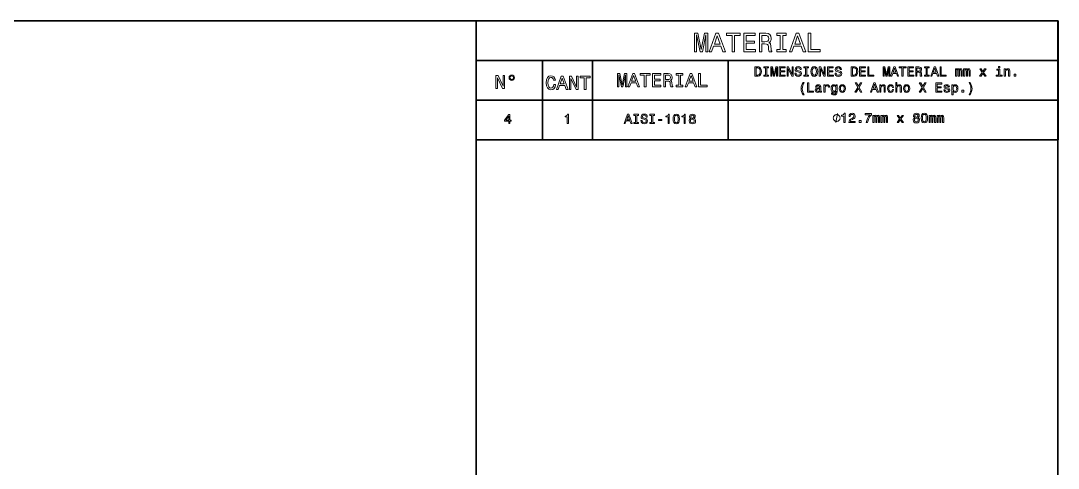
# Model space of a CAD drawing. Extents: x 5 to 413, y 5 to 291.
# Drawn here: x 275.2 to 413.4, y 231.2 to 290.8 of the extents above; entities that cross this region are included whole.
import ezdxf

# ---------------------------------------------------------------- set-up
doc = ezdxf.new("R2010")
doc.units = 0

msp = doc.modelspace()

# ---------------------------------------------------------------- linework, layer by layer
at = {"color": 7, "lineweight": 35}
for p, q in [((413.367157, 290.786957), (5.281658, 290.786957)), ((335.902863, 290.786957), (335.902863, 5.281658)), ((335.902863, 290.786957), (413.367157, 290.786957)), ((335.902863, 290.786926), (413.419434, 290.786926)), ((335.902863, 290.786926), (335.902863, 285.501709)), ((413.367157, 5.281658), (413.367157, 290.786957)), ((413.367157, 232.688721), (413.367157, 290.786957)), ((413.419434, 290.786926), (413.391235, 285.501709)), ((335.902863, 285.501709), (413.391235, 285.501709)), ((335.902863, 285.501709), (335.902863, 274.931274)), ((344.711578, 285.501709), (344.711578, 274.931274)), ((351.38916, 285.501709), (351.38916, 274.931274)), ((369.476807, 285.501709), (369.476807, 274.931274)), ((413.391235, 285.501709), (413.391235, 274.931274)), ((335.902863, 280.216492), (413.391235, 280.216492)), ((335.902863, 274.931274), (413.391235, 274.931274))]:
    msp.add_line(p, q, dxfattribs=at)
at = {"color": 7, "lineweight": 13}
for points in [[(364.976654, 286.65979), (365.250305, 286.65979), (365.250305, 288.898773), (365.712341, 286.65979), (366.017975, 286.65979), (366.47644, 288.898773), (366.47644, 286.65979), (366.753632, 286.65979), (366.753632, 289.126221), (366.320038, 289.126221), (365.865143, 286.951202), (365.413788, 289.126221), (364.976654, 289.126221)], [(366.924225, 286.65979), (367.25119, 286.65979), (367.51062, 287.384796), (368.495056, 287.384796), (368.754517, 286.65979), (369.088562, 286.65979), (368.185883, 289.129791), (367.823364, 289.129791)], [(369.980621, 286.65979), (370.307587, 286.65979), (370.307587, 288.827698), (371.053894, 288.827698), (371.053894, 289.126221), (369.230743, 289.126221), (369.230743, 288.827698), (369.980621, 288.827698)], [(371.537231, 286.65979), (373.100983, 286.65979), (373.100983, 286.958313), (371.864197, 286.958313), (371.864197, 287.793488), (372.965912, 287.793488), (372.965912, 288.08847), (371.864197, 288.08847), (371.864197, 288.827698), (373.07254, 288.827698), (373.07254, 289.126221), (371.537231, 289.126221)], [(373.630524, 286.65979), (373.961029, 286.65979), (373.961029, 287.70108), (374.298645, 287.70108), (374.547424, 287.69043), (374.703796, 287.640686), (374.789093, 287.523407), (374.824646, 287.313721), (374.842407, 286.993866), (374.863739, 286.78418), (374.906372, 286.65979), (375.279541, 286.65979), (375.279541, 286.727325), (375.197815, 286.826813), (375.169373, 287.011627), (375.144501, 287.409668), (375.084076, 287.704651), (375.00235, 287.797058), (374.87439, 287.864563), (375.016541, 287.95343), (375.116058, 288.07782), (375.180023, 288.234192), (375.201355, 288.422546), (375.151611, 288.721069), (375.00943, 288.944977), (374.774872, 289.080017), (374.455017, 289.126221), (373.630524, 289.126221)], [(374.36264, 288.824127), (374.579407, 288.802826), (374.732239, 288.735291), (374.828186, 288.610901), (374.860168, 288.415436), (374.824646, 288.20932), (374.728668, 288.08493), (374.565186, 288.020935), (374.341309, 288.003174), (373.961029, 288.003174), (373.961029, 288.824127)], [(376.399048, 286.958313), (375.944122, 286.958313), (375.944122, 286.65979), (377.180908, 286.65979), (377.180908, 286.958313), (376.725983, 286.958313), (376.725983, 288.827698), (377.180908, 288.827698), (377.180908, 289.126221), (375.944122, 289.126221), (375.944122, 288.827698), (376.399048, 288.827698)], [(377.621582, 286.65979), (377.948547, 286.65979), (378.208008, 287.384796), (379.192444, 287.384796), (379.451874, 286.65979), (379.78595, 286.65979), (378.88324, 289.129791), (378.520752, 289.129791)], [(380.120026, 286.65979), (381.705078, 286.65979), (381.705078, 286.958313), (380.446991, 286.958313), (380.446991, 289.126221), (380.120026, 289.126221)], [(367.624359, 287.68689), (368.004608, 288.774384), (368.384888, 287.68689)], [(378.321716, 287.68689), (378.701996, 288.774384), (379.082275, 287.68689)], [(373.432495, 284.648438), (373.022034, 284.648438), (373.022034, 283.415222), (373.432495, 283.415222), (373.62619, 283.454315), (373.770142, 283.573364), (373.858978, 283.767059), (373.890961, 284.03183), (373.862518, 284.301941), (373.826996, 284.408539), (373.777252, 284.493835), (373.633301, 284.609344), (373.539124, 284.637787)], [(374.422272, 283.564484), (374.194824, 283.564484), (374.194824, 283.415222), (374.813202, 283.415222), (374.813202, 283.564484), (374.585754, 283.564484), (374.585754, 284.499176), (374.813202, 284.499176), (374.813202, 284.648438), (374.194824, 284.648438), (374.194824, 284.499176), (374.422272, 284.499176)], [(375.129517, 283.415222), (375.266327, 283.415222), (375.266327, 284.534729), (375.497345, 283.415222), (375.650177, 283.415222), (375.879395, 284.534729), (375.879395, 283.415222), (376.018005, 283.415222), (376.018005, 284.648438), (375.801208, 284.648438), (375.573761, 283.560944), (375.348083, 284.648438), (375.129517, 284.648438)], [(376.270325, 283.415222), (377.052185, 283.415222), (377.052185, 283.564484), (376.433807, 283.564484), (376.433807, 283.982086), (376.98468, 283.982086), (376.98468, 284.129578), (376.433807, 284.129578), (376.433807, 284.499176), (377.037994, 284.499176), (377.037994, 284.648438), (376.270325, 284.648438)], [(377.308075, 283.415222), (377.455566, 283.415222), (377.455566, 284.426331), (377.928253, 283.415222), (378.118378, 283.415222), (378.118378, 284.648438), (377.969116, 284.648438), (377.969116, 283.637329), (377.50177, 284.648438), (377.308075, 284.648438)], [(378.502197, 283.822144), (378.340515, 283.822144), (378.376038, 283.633789), (378.464874, 283.495178), (378.601715, 283.411682), (378.78653, 283.38147), (378.969543, 283.409882), (379.106384, 283.488068), (379.193451, 283.610687), (379.225433, 283.7724), (379.198792, 283.918091), (379.124146, 284.012299), (379.003326, 284.074493), (378.841614, 284.120667), (378.703003, 284.154449), (378.612366, 284.193542), (378.560852, 284.250397), (378.544861, 284.339233), (378.560852, 284.41922), (378.607056, 284.479614), (378.678131, 284.520508), (378.775848, 284.534729), (378.875366, 284.516937), (378.953552, 284.468964), (379.005096, 284.389008), (379.029968, 284.280609), (379.191681, 284.280609), (379.191681, 284.284149), (379.163239, 284.451202), (379.079712, 284.575592), (378.948212, 284.653778), (378.770538, 284.68042), (378.610596, 284.653778), (378.486206, 284.579132), (378.40625, 284.463623), (378.377808, 284.314362), (378.400909, 284.181091), (378.468445, 284.090485), (378.575073, 284.03006), (378.720764, 283.983856), (378.864716, 283.942993), (378.973114, 283.9039), (379.038849, 283.847015), (379.061951, 283.754639), (379.040619, 283.660431), (378.985535, 283.589355), (378.902039, 283.544952), (378.79364, 283.530731), (378.672791, 283.550262), (378.580383, 283.607147), (378.521759, 283.699524)], [(379.770966, 283.564484), (379.543518, 283.564484), (379.543518, 283.415222), (380.161896, 283.415222), (380.161896, 283.564484), (379.934448, 283.564484), (379.934448, 284.499176), (380.161896, 284.499176), (380.161896, 284.648438), (379.543518, 284.648438), (379.543518, 284.499176), (379.770966, 284.499176)], [(380.465759, 284.03183), (380.497742, 283.754639), (380.590149, 283.550262), (380.73407, 283.424103), (380.922455, 283.38147), (381.109009, 283.424103), (381.25473, 283.550262), (381.345367, 283.754639), (381.37912, 284.03183), (381.345367, 284.307251), (381.306274, 284.41922), (381.25473, 284.511627), (381.109009, 284.637787), (381.020172, 284.669769), (380.922455, 284.68219), (380.7323, 284.637787), (380.588379, 284.513397), (380.497742, 284.309052)], [(381.587036, 283.415222), (381.734528, 283.415222), (381.734528, 284.426331), (382.207184, 283.415222), (382.397339, 283.415222), (382.397339, 284.648438), (382.248047, 284.648438), (382.248047, 283.637329), (381.780731, 284.648438), (381.587036, 284.648438)], [(382.688751, 283.415222), (383.470612, 283.415222), (383.470612, 283.564484), (382.852234, 283.564484), (382.852234, 283.982086), (383.403107, 283.982086), (383.403107, 284.129578), (382.852234, 284.129578), (382.852234, 284.499176), (383.45639, 284.499176), (383.45639, 284.648438), (382.688751, 284.648438)], [(383.850891, 283.822144), (383.689178, 283.822144), (383.724731, 283.633789), (383.813568, 283.495178), (383.950409, 283.411682), (384.135193, 283.38147), (384.318237, 283.409882), (384.455048, 283.488068), (384.542145, 283.610687), (384.574127, 283.7724), (384.547455, 283.918091), (384.472839, 284.012299), (384.35199, 284.074493), (384.190277, 284.120667), (384.051697, 284.154449), (383.96106, 284.193542), (383.909515, 284.250397), (383.893524, 284.339233), (383.909515, 284.41922), (383.955719, 284.479614), (384.026794, 284.520508), (384.124542, 284.534729), (384.22406, 284.516937), (384.302246, 284.468964), (384.35376, 284.389008), (384.378662, 284.280609), (384.540344, 284.280609), (384.540344, 284.284149), (384.511932, 284.451202), (384.428406, 284.575592), (384.296906, 284.653778), (384.119202, 284.68042), (383.95929, 284.653778), (383.8349, 284.579132), (383.754944, 284.463623), (383.726501, 284.314362), (383.749603, 284.181091), (383.817139, 284.090485), (383.923737, 284.03006), (384.069458, 283.983856), (384.213379, 283.942993), (384.321777, 283.9039), (384.387543, 283.847015), (384.410645, 283.754639), (384.389313, 283.660431), (384.334229, 283.589355), (384.250702, 283.544952), (384.142303, 283.530731), (384.021484, 283.550262), (383.929077, 283.607147), (383.870422, 283.699524)], [(386.269348, 284.648438), (385.858856, 284.648438), (385.858856, 283.415222), (386.269348, 283.415222), (386.463043, 283.454315), (386.606964, 283.573364), (386.695831, 283.767059), (386.727814, 284.03183), (386.699371, 284.301941), (386.663849, 284.408539), (386.614075, 284.493835), (386.470154, 284.609344), (386.375977, 284.637787)], [(386.967712, 283.415222), (387.749573, 283.415222), (387.749573, 283.564484), (387.131165, 283.564484), (387.131165, 283.982086), (387.682037, 283.982086), (387.682037, 284.129578), (387.131165, 284.129578), (387.131165, 284.499176), (387.735352, 284.499176), (387.735352, 284.648438), (386.967712, 284.648438)], [(388.049866, 283.415222), (388.842407, 283.415222), (388.842407, 283.564484), (388.213348, 283.564484), (388.213348, 284.648438), (388.049866, 284.648438)], [(390.105835, 283.415222), (390.242645, 283.415222), (390.242645, 284.534729), (390.473663, 283.415222), (390.626495, 283.415222), (390.855713, 284.534729), (390.855713, 283.415222), (390.994324, 283.415222), (390.994324, 284.648438), (390.777527, 284.648438), (390.550079, 283.560944), (390.324402, 284.648438), (390.105835, 284.648438)], [(391.07962, 283.415222), (391.243103, 283.415222), (391.372803, 283.77771), (391.865021, 283.77771), (391.994751, 283.415222), (392.161774, 283.415222), (391.710419, 284.650208), (391.529175, 284.650208)], [(392.607788, 283.415222), (392.771271, 283.415222), (392.771271, 284.499176), (393.14444, 284.499176), (393.14444, 284.648438), (392.232849, 284.648438), (392.232849, 284.499176), (392.607788, 284.499176)], [(393.386108, 283.415222), (394.167999, 283.415222), (394.167999, 283.564484), (393.549591, 283.564484), (393.549591, 283.982086), (394.100464, 283.982086), (394.100464, 284.129578), (393.549591, 284.129578), (393.549591, 284.499176), (394.153778, 284.499176), (394.153778, 284.648438), (393.386108, 284.648438)], [(394.432739, 283.415222), (394.598022, 283.415222), (394.598022, 283.935883), (394.766815, 283.935883), (394.891205, 283.930542), (394.969391, 283.90567), (395.012054, 283.847015), (395.029816, 283.742188), (395.038696, 283.582245), (395.049377, 283.477417), (395.070679, 283.415222), (395.257263, 283.415222), (395.257263, 283.448975), (395.2164, 283.498749), (395.202179, 283.591156), (395.189758, 283.790161), (395.159546, 283.937653), (395.118652, 283.983856), (395.054688, 284.017609), (395.125763, 284.062042), (395.175537, 284.124237), (395.20752, 284.202423), (395.21817, 284.2966), (395.193298, 284.445862), (395.122223, 284.5578), (395.004944, 284.625336), (394.845001, 284.648438), (394.432739, 284.648438)], [(395.817017, 283.564484), (395.589569, 283.564484), (395.589569, 283.415222), (396.207947, 283.415222), (396.207947, 283.564484), (395.980499, 283.564484), (395.980499, 284.499176), (396.207947, 284.499176), (396.207947, 284.648438), (395.589569, 284.648438), (395.589569, 284.499176), (395.817017, 284.499176)], [(396.428284, 283.415222), (396.591766, 283.415222), (396.721497, 283.77771), (397.213715, 283.77771), (397.343445, 283.415222), (397.510468, 283.415222), (397.059113, 284.650208), (396.877869, 284.650208)], [(397.67749, 283.415222), (398.470032, 283.415222), (398.470032, 283.564484), (397.840973, 283.564484), (397.840973, 284.648438), (397.67749, 284.648438)], [(405.641907, 284.691101), (405.476624, 284.691101), (405.476624, 284.513397), (405.641907, 284.513397)], [(338.532074, 281.760162), (338.742767, 281.760162), (338.742767, 283.20459), (339.41803, 281.760162), (339.689667, 281.760162), (339.689667, 283.521912), (339.47641, 283.521912), (339.47641, 282.077484), (338.808777, 283.521912), (338.532074, 283.521912)], [(340.639069, 283.565063), (340.499451, 283.53714), (340.385223, 283.460968), (340.309052, 283.346741), (340.281128, 283.207123), (340.306519, 283.067505), (340.38266, 282.955811), (340.496918, 282.879669), (340.639069, 282.851746), (340.781219, 282.879669), (340.892914, 282.958344), (340.969086, 283.070038), (340.997009, 283.207123), (340.966522, 283.346741), (340.890381, 283.460968), (340.776154, 283.53714)], [(340.639069, 283.448273), (340.733002, 283.427979), (340.809143, 283.377197), (340.859924, 283.301056), (340.880219, 283.209656), (340.859924, 283.115723), (340.809143, 283.037048), (340.733002, 282.983734), (340.639069, 282.965973), (340.542603, 282.983734), (340.466431, 283.037048), (340.41568, 283.11319), (340.397919, 283.209656), (340.41568, 283.301056), (340.468994, 283.377197), (340.545135, 283.427979)], [(346.239288, 282.302643), (346.188507, 282.089417), (346.104736, 281.937103), (345.987946, 281.84317), (345.850891, 281.812714), (345.685883, 281.858398), (345.556396, 281.995483), (345.470093, 282.218872), (345.442169, 282.528564), (345.470093, 282.835724), (345.553864, 283.061676), (345.68335, 283.198761), (345.850891, 283.246979), (345.972717, 283.221588), (346.076813, 283.150513), (346.158051, 283.036285), (346.213898, 282.878906), (346.455048, 282.878906), (346.378906, 283.120056), (346.246887, 283.302826), (346.06665, 283.417053), (345.850891, 283.457672), (345.581787, 283.394226), (345.37616, 283.216522), (345.244171, 282.924591), (345.198486, 282.528564), (345.244171, 282.132568), (345.37616, 281.840637), (345.581787, 281.6604), (345.850891, 281.599487), (346.086975, 281.647705), (346.277344, 281.782257), (346.411896, 282.003113), (346.482971, 282.302643)], [(346.584503, 281.647705), (346.818054, 281.647705), (347.003357, 282.165558), (347.706543, 282.165558), (347.891846, 281.647705), (348.130493, 281.647705), (347.485687, 283.411987), (347.226776, 283.411987)], [(348.305634, 281.647705), (348.516327, 281.647705), (348.516327, 283.092133), (349.191589, 281.647705), (349.463196, 281.647705), (349.463196, 283.409454), (349.249969, 283.409454), (349.249969, 281.965027), (348.582336, 283.409454), (348.305634, 283.409454)], [(350.295837, 281.647705), (350.529388, 281.647705), (350.529388, 283.196198), (351.062469, 283.196198), (351.062469, 283.409454), (349.760223, 283.409454), (349.760223, 283.196198), (350.295837, 283.196198)], [(354.706787, 282.000061), (354.902252, 282.000061), (354.902252, 283.599335), (355.232269, 282.000061), (355.450592, 282.000061), (355.778046, 283.599335), (355.778046, 282.000061), (355.976074, 282.000061), (355.976074, 283.76181), (355.666351, 283.76181), (355.341431, 282.208221), (355.019043, 283.76181), (354.706787, 283.76181)], [(356.0979, 282.000061), (356.331451, 282.000061), (356.516754, 282.517914), (357.21994, 282.517914), (357.405243, 282.000061), (357.64389, 282.000061), (356.999084, 283.764343), (356.740173, 283.764343)], [(356.597992, 282.733704), (356.869629, 283.510498), (357.141235, 282.733704)], [(358.281036, 282.000061), (358.514587, 282.000061), (358.514587, 283.548553), (359.047699, 283.548553), (359.047699, 283.76181), (357.745422, 283.76181), (357.745422, 283.548553), (358.281036, 283.548553)], [(359.392914, 282.000061), (360.509888, 282.000061), (360.509888, 282.213287), (359.626465, 282.213287), (359.626465, 282.809845), (360.413422, 282.809845), (360.413422, 283.020538), (359.626465, 283.020538), (359.626465, 283.548553), (360.489563, 283.548553), (360.489563, 283.76181), (359.392914, 283.76181)], [(360.888123, 282.000061), (361.124207, 282.000061), (361.124207, 282.743835), (361.365356, 282.743835), (361.54306, 282.736237), (361.654755, 282.700684), (361.715668, 282.616913), (361.741058, 282.467163), (361.753754, 282.238678), (361.768982, 282.088898), (361.799438, 282.000061), (362.06601, 282.000061), (362.06601, 282.048279), (362.007599, 282.119385), (361.987305, 282.251373), (361.969543, 282.535706), (361.926392, 282.746399), (361.867981, 282.812378), (361.776611, 282.860626), (361.878143, 282.924072), (361.949219, 283.012939), (361.994934, 283.124634), (362.010162, 283.259186), (361.974609, 283.472412), (361.873077, 283.632324), (361.705536, 283.72879), (361.477051, 283.76181), (360.888123, 283.76181)], [(361.411072, 283.546021), (361.565918, 283.530792), (361.675049, 283.482574), (361.743591, 283.393707), (361.766449, 283.254089), (361.741058, 283.106873), (361.672516, 283.018005), (361.555756, 282.972321), (361.395813, 282.959625), (361.124207, 282.959625), (361.124207, 283.546021)], [(362.865631, 282.213287), (362.54071, 282.213287), (362.54071, 282.000061), (363.424103, 282.000061), (363.424103, 282.213287), (363.099182, 282.213287), (363.099182, 283.548553), (363.424103, 283.548553), (363.424103, 283.76181), (362.54071, 283.76181), (362.54071, 283.548553), (362.865631, 283.548553)], [(363.738892, 282.000061), (363.972443, 282.000061), (364.157745, 282.517914), (364.860931, 282.517914), (365.046234, 282.000061), (365.284851, 282.000061), (364.640076, 283.764343), (364.381134, 283.764343)], [(364.238983, 282.733704), (364.51059, 283.510498), (364.782227, 282.733704)], [(365.523468, 282.000061), (366.65567, 282.000061), (366.65567, 282.213287), (365.757019, 282.213287), (365.757019, 283.76181), (365.523468, 283.76181)], [(373.420074, 284.500946), (373.555115, 284.474304), (373.647522, 284.392548), (373.702606, 284.246857), (373.720367, 284.03183), (373.700836, 283.823914), (373.645752, 283.678223), (373.551575, 283.591156), (373.420074, 283.562714), (373.187286, 283.562714), (373.187286, 284.500946)], [(380.636353, 284.03183), (380.655884, 284.246857), (380.714539, 284.404999), (380.805176, 284.500946), (380.922455, 284.534729), (381.037933, 284.500946), (381.128571, 284.403229), (381.187195, 284.245056), (381.208527, 284.03183), (381.187195, 283.816803), (381.128571, 283.658661), (381.037933, 283.562714), (380.922455, 283.530731), (380.805176, 283.562714), (380.714539, 283.658661), (380.655884, 283.815033)], [(386.256897, 284.500946), (386.391968, 284.474304), (386.484375, 284.392548), (386.539459, 284.246857), (386.55722, 284.03183), (386.537659, 283.823914), (386.482574, 283.678223), (386.388397, 283.591156), (386.256897, 283.562714), (386.024139, 283.562714), (386.024139, 284.500946)], [(391.429688, 283.928772), (391.619812, 284.472534), (391.809937, 283.928772)], [(394.798798, 284.497406), (394.907196, 284.486725), (394.983612, 284.452972), (395.031586, 284.390778), (395.047577, 284.29306), (395.029816, 284.189972), (394.981842, 284.127777), (394.900085, 284.095795), (394.788147, 284.086914), (394.598022, 284.086914), (394.598022, 284.497406)], [(396.778351, 283.928772), (396.968506, 284.472534), (397.15863, 283.928772)], [(399.747681, 283.415222), (399.891602, 283.415222), (399.891602, 284.053162), (399.900513, 284.149109), (399.927155, 284.218414), (399.968018, 284.259277), (400.021332, 284.275269), (400.063965, 284.261047), (400.092407, 284.225525), (400.106628, 284.1651), (400.111969, 284.085144), (400.111969, 283.415222), (400.247009, 283.415222), (400.247009, 284.053162), (400.25589, 284.147339), (400.282532, 284.216644), (400.325195, 284.259277), (400.37851, 284.275269), (400.421143, 284.261047), (400.449585, 284.225525), (400.467346, 284.085144), (400.467346, 283.415222), (400.611298, 283.415222), (400.611298, 284.074493), (400.602417, 284.211304), (400.573975, 284.316132), (400.51712, 284.380127), (400.424713, 284.403229), (400.316315, 284.367676), (400.232788, 284.264618), (400.167053, 284.365906), (400.056885, 284.403229), (399.955597, 284.367676), (399.886292, 284.268158), (399.886292, 284.369446), (399.747681, 284.369446)], [(400.817413, 283.415222), (400.961365, 283.415222), (400.961365, 284.053162), (400.970245, 284.149109), (400.996887, 284.218414), (401.03775, 284.259277), (401.091064, 284.275269), (401.133728, 284.261047), (401.16214, 284.225525), (401.176361, 284.1651), (401.181702, 284.085144), (401.181702, 283.415222), (401.316742, 283.415222), (401.316742, 284.053162), (401.325623, 284.147339), (401.352295, 284.216644), (401.394928, 284.259277), (401.448242, 284.275269), (401.490875, 284.261047), (401.519318, 284.225525), (401.537079, 284.085144), (401.537079, 283.415222), (401.68103, 283.415222), (401.68103, 284.074493), (401.67215, 284.211304), (401.643707, 284.316132), (401.586853, 284.380127), (401.494446, 284.403229), (401.386047, 284.367676), (401.302521, 284.264618), (401.236786, 284.365906), (401.126617, 284.403229), (401.02533, 284.367676), (400.956024, 284.268158), (400.956024, 284.369446), (400.817413, 284.369446)], [(403.132812, 283.415222), (403.378021, 283.786621), (403.630371, 283.415222), (403.818726, 283.415222), (403.477539, 283.90744), (403.799164, 284.369446), (403.61792, 284.369446), (403.385132, 284.022949), (403.152344, 284.369446), (402.96756, 284.369446), (403.283844, 283.90567), (402.949768, 283.415222)], [(405.636566, 283.546722), (405.636566, 284.337463), (405.234985, 284.337463), (405.234985, 284.204193), (405.480194, 284.204193), (405.480194, 283.546722), (405.160339, 283.546722), (405.160339, 283.415222), (405.959961, 283.415222), (405.959961, 283.546722)], [(406.228302, 283.415222), (406.384674, 283.415222), (406.384674, 283.966095), (406.400665, 284.092255), (406.452209, 284.184662), (406.532166, 284.241516), (406.638794, 284.262848), (406.72406, 284.245056), (406.777374, 284.197083), (406.804047, 284.117126), (406.812927, 284.010498), (406.812927, 283.415222), (406.969299, 283.415222), (406.969299, 284.04248), (406.962189, 284.168671), (406.930206, 284.273499), (406.825378, 284.369446), (406.661865, 284.403229), (406.571259, 284.390778), (406.494843, 284.357025), (406.429108, 284.30014), (406.377563, 284.223755), (406.377563, 284.369446), (406.228302, 284.369446)], [(407.543274, 283.415222), (407.788483, 283.415222), (407.788483, 283.679993), (407.543274, 283.679993)], [(347.084595, 282.381348), (347.356232, 283.158142), (347.627838, 282.381348)], [(379.44754, 280.941681), (379.559509, 280.941681), (379.458221, 281.130035), (379.387115, 281.327271), (379.342712, 281.535187), (379.328491, 281.744873), (379.342712, 281.954559), (379.387115, 282.160675), (379.458221, 282.359711), (379.559509, 282.548065), (379.44754, 282.548065), (379.317841, 282.3526), (379.227203, 282.158905), (379.173889, 281.956329), (379.157898, 281.744873), (379.173889, 281.531647), (379.227203, 281.330841), (379.317841, 281.137146)], [(380.026825, 281.284637), (380.819366, 281.284637), (380.819366, 281.433899), (380.190308, 281.433899), (380.190308, 282.517853), (380.026825, 282.517853)], [(381.656311, 281.409027), (381.656311, 281.403687), (381.665222, 281.343292), (381.691864, 281.300629), (381.803802, 281.266876), (381.890869, 281.281097), (381.890869, 281.401917), (381.853577, 281.396576), (381.803802, 281.419678), (381.794922, 281.490753), (381.794922, 281.984772), (381.77359, 282.110931), (381.711395, 282.199768), (381.603027, 282.253082), (381.450195, 282.272644), (381.300934, 282.251312), (381.190765, 282.190887), (381.12146, 282.09671), (381.098358, 281.972321), (381.098358, 281.96167), (381.238739, 281.96167), (381.25116, 282.036285), (381.290253, 282.0896), (381.354248, 282.121582), (381.444855, 282.134033), (381.531921, 282.125153), (381.594116, 282.09848), (381.631439, 282.052277), (381.64389, 281.988312), (381.63678, 281.913696), (381.608337, 281.876373), (381.537262, 281.858612), (381.403992, 281.844391), (381.25116, 281.812408), (381.142792, 281.755524), (381.078796, 281.666687), (381.059265, 281.535187), (381.077026, 281.417908), (381.132111, 281.330841), (381.220978, 281.275757), (381.343567, 281.256195), (381.50882, 281.293518)], [(382.217834, 281.284637), (382.374207, 281.284637), (382.374207, 281.83017), (382.390198, 281.96167), (382.438202, 282.055847), (382.516388, 282.112701), (382.621216, 282.132263), (382.699402, 282.119812), (382.758057, 282.08429), (382.793579, 282.023865), (382.80603, 281.942108), (382.964172, 281.942108), (382.942841, 282.08606), (382.884216, 282.189117), (382.786469, 282.251312), (382.653198, 282.272644), (382.562592, 282.258423), (382.484406, 282.22287), (382.4151, 282.162476), (382.360016, 282.080719), (382.360016, 282.238861), (382.217834, 282.238861)], [(383.97171, 281.327271), (383.97171, 282.238861), (383.822449, 282.238861), (383.822449, 282.08429), (383.699829, 282.22467), (383.625214, 282.260193), (383.541687, 282.272644), (383.390656, 282.237091), (383.273376, 282.137573), (383.19696, 281.977661), (383.170288, 281.762634), (383.19696, 281.545837), (383.273376, 281.385925), (383.390656, 281.284637), (383.541687, 281.250885), (383.626984, 281.263306), (383.698059, 281.295288), (383.822449, 281.430359), (383.822449, 281.295288), (383.808228, 281.18869), (383.769135, 281.112274), (383.694519, 281.067841), (383.58255, 281.051849), (383.484833, 281.062531), (383.415527, 281.089172), (383.374664, 281.135376), (383.362213, 281.197571), (383.211182, 281.197571), (383.211182, 281.19046), (383.234283, 281.076721), (383.305359, 280.991425), (383.419067, 280.93634), (383.573669, 280.916809), (383.758484, 280.943451), (383.881104, 281.018097), (383.950378, 281.147797)], [(383.332001, 281.762634), (383.347992, 281.920807), (383.395966, 282.038086), (383.470612, 282.107361), (383.570129, 282.132263), (383.674957, 282.107361), (383.753143, 282.038086), (383.801117, 281.920807), (383.818909, 281.762634), (383.801117, 281.600952), (383.753143, 281.485443), (383.674957, 281.414368), (383.570129, 281.391266), (383.470612, 281.414368), (383.395966, 281.485443), (383.347992, 281.602722)], [(384.252472, 281.760864), (384.280914, 281.544067), (384.36264, 281.384155), (384.492371, 281.284637), (384.666504, 281.250885), (384.838867, 281.284637), (384.968597, 281.382385), (385.050323, 281.542297), (385.080536, 281.760864), (385.050323, 281.977661), (384.968597, 282.139374), (384.838867, 282.237091), (384.666504, 282.272644), (384.492371, 282.237091), (384.36264, 282.137573), (384.280914, 281.977661)], [(384.412415, 281.762634), (384.428406, 281.922577), (384.478149, 282.038086), (384.558105, 282.109161), (384.666504, 282.134033), (384.773132, 282.109161), (384.853088, 282.039856), (384.902863, 281.922577), (384.920624, 281.762634), (384.902863, 281.600952), (384.853088, 281.483673), (384.773132, 281.412567), (384.666504, 281.389465), (384.558105, 281.412567), (384.478149, 281.483673), (384.428406, 281.600952)], [(386.335083, 281.284637), (386.521667, 281.284637), (386.804199, 281.783966), (387.092072, 281.284637), (387.280426, 281.284637), (386.894836, 281.919006), (387.260895, 282.519623), (387.081421, 282.519623), (386.80954, 282.062958), (386.542999, 282.519623), (386.356415, 282.519623), (386.720703, 281.917236)], [(388.405273, 281.284637), (388.568756, 281.284637), (388.698456, 281.647125), (389.190674, 281.647125), (389.320404, 281.284637), (389.487427, 281.284637), (389.036072, 282.519623), (388.854828, 282.519623)], [(388.75531, 281.798187), (388.945465, 282.341949), (389.13559, 281.798187)], [(389.647369, 281.284637), (389.803741, 281.284637), (389.803741, 281.83551), (389.819733, 281.96167), (389.871277, 282.054077), (389.951233, 282.110931), (390.057831, 282.132263), (390.143127, 282.114471), (390.196442, 282.066498), (390.223114, 281.986542), (390.231995, 281.879913), (390.231995, 281.284637), (390.388367, 281.284637), (390.388367, 281.911896), (390.381256, 282.038086), (390.349274, 282.142914), (390.244415, 282.238861), (390.080933, 282.272644), (389.990326, 282.260193), (389.91391, 282.22644), (389.848175, 282.169556), (389.796631, 282.09317), (389.796631, 282.238861), (389.647369, 282.238861)], [(391.324829, 281.922577), (391.479431, 281.922577), (391.447449, 282.064728), (391.371033, 282.176666), (391.251984, 282.245972), (391.097382, 282.272644), (390.926788, 282.237091), (390.797058, 282.137573), (390.715332, 281.975891), (390.68689, 281.759094), (390.713531, 281.544067), (390.793518, 281.384155), (390.919678, 281.284637), (391.092041, 281.250885), (391.244873, 281.277527), (391.363922, 281.352173), (391.445648, 281.469452), (391.481201, 281.625824), (391.33194, 281.625824), (391.305267, 281.526306), (391.255524, 281.45166), (391.184448, 281.405457), (391.097382, 281.391266), (390.988983, 281.414368), (390.910797, 281.485443), (390.862823, 281.600952), (390.846832, 281.764435), (390.862823, 281.924347), (390.912567, 282.039856), (390.992523, 282.110931), (391.097382, 282.135803), (391.189789, 282.119812), (391.259064, 282.078949), (391.305267, 282.011414)], [(391.786835, 281.284637), (391.943207, 281.284637), (391.943207, 281.83551), (391.959198, 281.96167), (392.010742, 282.054077), (392.090698, 282.110931), (392.197327, 282.132263), (392.282623, 282.114471), (392.335907, 282.066498), (392.362579, 281.986542), (392.37146, 281.879913), (392.37146, 281.284637), (392.527832, 281.284637), (392.527832, 281.911896), (392.520721, 282.038086), (392.488739, 282.142914), (392.383911, 282.238861), (392.220428, 282.272644), (392.131561, 282.260193), (392.055145, 282.22644), (391.99118, 282.173126), (391.943207, 282.100281), (391.943207, 282.560516), (391.786835, 282.560516)], [(392.810364, 281.760864), (392.838806, 281.544067), (392.920532, 281.384155), (393.050262, 281.284637), (393.224396, 281.250885), (393.396759, 281.284637), (393.526489, 281.382385), (393.608246, 281.542297), (393.638428, 281.760864), (393.608246, 281.977661), (393.526489, 282.139374), (393.396759, 282.237091), (393.224396, 282.272644), (393.050262, 282.237091), (392.920532, 282.137573), (392.838806, 281.977661)], [(392.970306, 281.762634), (392.986298, 281.922577), (393.036041, 282.038086), (393.115997, 282.109161), (393.224396, 282.134033), (393.331024, 282.109161), (393.41098, 282.039856), (393.460754, 281.922577), (393.478516, 281.762634), (393.460754, 281.600952), (393.41098, 281.483673), (393.331024, 281.412567), (393.224396, 281.389465), (393.115997, 281.412567), (393.036041, 281.483673), (392.986298, 281.600952)], [(394.892975, 281.284637), (395.079559, 281.284637), (395.362091, 281.783966), (395.649963, 281.284637), (395.838318, 281.284637), (395.452728, 281.919006), (395.818787, 282.519623), (395.639313, 282.519623), (395.367432, 282.062958), (395.100891, 282.519623), (394.914307, 282.519623), (395.278595, 281.917236)], [(397.130188, 281.284637), (397.912048, 281.284637), (397.912048, 281.433899), (397.293671, 281.433899), (397.293671, 281.851501), (397.844543, 281.851501), (397.844543, 281.998993), (397.293671, 281.998993), (397.293671, 282.368591), (397.897827, 282.368591), (397.897827, 282.517853), (397.130188, 282.517853)], [(398.672607, 281.84082), (398.521545, 281.876373), (398.409607, 281.917236), (398.372284, 282.000763), (398.382965, 282.059387), (398.420258, 282.102051), (398.480682, 282.128693), (398.567749, 282.139374), (398.651276, 282.128693), (398.71701, 282.09671), (398.759674, 282.048737), (398.777435, 281.984772), (398.930267, 281.984772), (398.930267, 281.988312), (398.903595, 282.103821), (398.83075, 282.194458), (398.71701, 282.251312), (398.567749, 282.272644), (398.416718, 282.251312), (398.306549, 282.192657), (398.237244, 282.105591), (398.215912, 281.995422), (398.231903, 281.888794), (398.281677, 281.814178), (398.363403, 281.760864), (398.482452, 281.723541), (398.656616, 281.680908), (398.763214, 281.636475), (398.791656, 281.600952), (398.802307, 281.547638), (398.786316, 281.481873), (398.743683, 281.432129), (398.674377, 281.400146), (398.58197, 281.389465), (398.484253, 281.400146), (398.413147, 281.437469), (398.365173, 281.497864), (398.345642, 281.58139), (398.19458, 281.58139), (398.219482, 281.43924), (398.292328, 281.336182), (398.407837, 281.273987), (398.567749, 281.250885), (398.734802, 281.273987), (398.857391, 281.336182), (398.932037, 281.435669), (398.958679, 281.565399), (398.939148, 281.677338), (398.884064, 281.753754), (398.793427, 281.803528)], [(399.422485, 282.09137), (399.422485, 282.238861), (399.266113, 282.238861), (399.266113, 280.915039), (399.422485, 280.915039), (399.422485, 281.430359), (399.47757, 281.346832), (399.539764, 281.291748), (399.696136, 281.250885), (399.845398, 281.284637), (399.962677, 281.385925), (400.039093, 281.545837), (400.067535, 281.762634), (400.039093, 281.977661), (399.962677, 282.137573), (399.845398, 282.237091), (399.696136, 282.272644), (399.61084, 282.261963), (399.537994, 282.22821), (399.4758, 282.171356)], [(399.669495, 281.391266), (399.564636, 281.414368), (399.48822, 281.485443), (399.440247, 281.600952), (399.424255, 281.762634), (399.440247, 281.922577), (399.48822, 282.038086), (399.564636, 282.107361), (399.669495, 282.132263), (399.765442, 282.107361), (399.841858, 282.036285), (399.889832, 281.920807), (399.907593, 281.762634), (399.889832, 281.602722), (399.841858, 281.485443), (399.765442, 281.414368)], [(401.654358, 280.941681), (401.782288, 281.137146), (401.872925, 281.330841), (401.926239, 281.531647), (401.944, 281.744873), (401.926239, 281.956329), (401.872925, 282.158905), (401.782288, 282.3526), (401.654358, 282.548065), (401.542419, 282.548065), (401.641907, 282.359711), (401.712982, 282.160675), (401.755646, 281.954559), (401.771637, 281.744873), (401.755646, 281.535187), (401.712982, 281.327271), (401.640137, 281.130035), (401.542419, 280.941681)], [(381.63855, 281.618713), (381.617218, 281.526306), (381.560364, 281.455231), (381.475067, 281.409027), (381.370239, 281.393036), (381.302704, 281.401917), (381.25473, 281.430359), (381.224518, 281.480103), (381.215637, 281.549408), (381.222748, 281.611603), (381.25116, 281.656036), (381.364899, 281.70578), (381.50882, 281.727112), (381.63855, 281.769745)], [(400.589966, 281.284637), (400.835175, 281.284637), (400.835175, 281.549408), (400.589966, 281.549408)], [(340.22879, 277.104126), (340.388733, 277.104126), (340.388733, 277.40976), (340.564636, 277.40976), (340.564636, 277.55191), (340.388733, 277.55191), (340.388733, 278.310699), (340.22702, 278.310699), (339.686829, 277.566132), (339.686829, 277.40976), (340.22879, 277.40976)], [(339.83609, 277.55191), (340.22879, 278.104553), (340.22879, 277.55191)], [(348.026886, 277.104126), (348.188599, 277.104126), (348.188599, 278.346222), (348.06778, 278.346222), (348.035797, 278.237823), (347.971802, 278.164978), (347.874084, 278.122345), (347.739044, 278.108124), (347.739044, 277.981964), (348.026886, 277.981964)], [(355.593964, 277.104126), (355.757446, 277.104126), (355.887177, 277.466614), (356.379395, 277.466614), (356.509125, 277.104126), (356.676147, 277.104126), (356.224792, 278.339111), (356.043549, 278.339111)], [(355.944031, 277.617676), (356.134186, 278.161438), (356.32431, 277.617676)], [(357.122162, 277.253387), (356.894714, 277.253387), (356.894714, 277.104126), (357.513092, 277.104126), (357.513092, 277.253387), (357.285645, 277.253387), (357.285645, 278.18808), (357.513092, 278.18808), (357.513092, 278.337341), (356.894714, 278.337341), (356.894714, 278.18808), (357.122162, 278.18808)], [(357.992889, 277.511047), (357.831177, 277.511047), (357.86673, 277.322693), (357.955566, 277.184082), (358.092407, 277.100586), (358.277191, 277.070374), (358.460236, 277.098785), (358.597046, 277.176971), (358.684113, 277.299591), (358.716125, 277.461304), (358.689453, 277.606995), (358.614838, 277.701202), (358.493988, 277.763397), (358.332275, 277.80957), (358.193695, 277.843353), (358.103058, 277.882446), (358.051514, 277.939301), (358.035522, 278.028137), (358.051514, 278.108124), (358.097717, 278.168518), (358.168793, 278.209412), (358.266541, 278.223633), (358.366058, 278.205841), (358.444244, 278.157867), (358.495758, 278.077911), (358.52066, 277.969513), (358.682343, 277.969513), (358.682343, 277.973053), (358.653931, 278.140106), (358.570404, 278.264496), (358.438904, 278.342682), (358.2612, 278.369324), (358.101288, 278.342682), (357.976898, 278.268036), (357.896942, 278.152527), (357.8685, 278.003265), (357.891602, 277.869995), (357.959137, 277.779388), (358.065735, 277.718964), (358.211456, 277.67276), (358.355377, 277.631897), (358.463776, 277.592804), (358.529541, 277.535919), (358.552643, 277.443542), (358.531311, 277.349335), (358.476227, 277.278259), (358.3927, 277.233856), (358.284302, 277.219635), (358.163483, 277.239166), (358.071075, 277.296051), (358.012421, 277.388428)], [(359.261658, 277.253387), (359.03418, 277.253387), (359.03418, 277.104126), (359.652588, 277.104126), (359.652588, 277.253387), (359.42511, 277.253387), (359.42511, 278.18808), (359.652588, 278.18808), (359.652588, 278.337341), (359.03418, 278.337341), (359.03418, 278.18808), (359.261658, 278.18808)], [(361.450867, 277.104126), (361.612579, 277.104126), (361.612579, 278.346222), (361.49173, 278.346222), (361.459747, 278.237823), (361.395782, 278.164978), (361.298065, 278.122345), (361.162994, 278.108124), (361.162994, 277.981964), (361.450867, 277.981964)], [(362.124329, 277.706512), (362.151001, 277.427521), (362.234528, 277.228516), (362.367798, 277.107666), (362.552582, 277.068573), (362.735626, 277.107666), (362.868896, 277.228516), (362.950623, 277.427521), (362.979065, 277.706512), (362.950623, 277.983734), (362.91687, 278.093903), (362.868896, 278.18454), (362.735626, 278.305359), (362.552582, 278.346222), (362.367798, 278.305359), (362.234528, 278.182739), (362.151001, 277.983734)], [(362.294922, 277.706512), (362.309143, 277.921539), (362.353577, 278.076141), (362.433533, 278.166748), (362.552582, 278.19873), (362.669861, 278.166748), (362.749847, 278.076141), (362.79425, 277.921539), (362.808472, 277.706512), (362.79425, 277.489716), (362.749847, 277.335144), (362.669861, 277.244507), (362.552582, 277.214294), (362.433533, 277.244507), (362.353577, 277.335144), (362.309143, 277.489716)], [(363.590332, 277.104126), (363.752045, 277.104126), (363.752045, 278.346222), (363.631226, 278.346222), (363.599243, 278.237823), (363.535248, 278.164978), (363.437531, 278.122345), (363.30249, 278.108124), (363.30249, 277.981964), (363.590332, 277.981964)], [(364.47171, 277.768707), (364.381104, 277.718964), (364.318909, 277.649658), (364.279816, 277.562592), (364.267365, 277.457733), (364.295807, 277.299591), (364.377533, 277.176971), (364.510803, 277.098785), (364.692078, 277.068573), (364.871552, 277.098785), (365.004822, 277.176971), (365.086548, 277.299591), (365.11676, 277.457733), (365.102539, 277.562592), (365.065247, 277.649658), (365.001251, 277.718964), (364.912415, 277.768707), (364.98349, 277.811371), (365.033234, 277.869995), (365.063446, 277.941071), (365.074127, 278.028137), (365.045685, 278.154327), (364.971039, 278.255615), (364.85022, 278.32135), (364.692078, 278.346222), (364.532135, 278.32135), (364.411316, 278.255615), (364.3349, 278.154327), (364.308228, 278.028137), (364.317139, 277.941071), (364.347351, 277.869995)], [(364.477051, 278.013947), (364.491272, 278.092133), (364.533905, 278.152527), (364.60144, 278.18985), (364.692078, 278.204071), (364.780914, 278.18985), (364.84845, 278.152527), (364.891083, 278.092133), (364.907074, 278.013947), (364.891083, 277.93396), (364.84845, 277.871765), (364.780914, 277.830902), (364.692078, 277.818481), (364.60144, 277.832672), (364.533905, 277.871765), (364.491272, 277.93396)], [(384.357971, 277.843323), (384.357971, 277.88443), (384.337433, 277.966644), (384.316864, 278.02832), (384.296326, 278.069427), (384.255219, 278.131073), (384.193542, 278.192749), (384.131897, 278.233856), (384.09079, 278.254395), (384.029114, 278.274963), (383.946899, 278.295502), (383.905792, 278.295502), (383.864685, 278.295502), (383.782471, 278.274963), (383.720825, 278.254395), (383.679718, 278.233856), (383.618042, 278.192749), (383.556396, 278.131073), (383.515289, 278.069427), (383.49472, 278.02832), (383.474182, 277.966644), (383.453613, 277.88443), (383.453613, 277.843323), (383.453613, 277.802216), (383.474182, 277.720001), (383.49472, 277.658356), (383.515289, 277.617249), (383.556396, 277.555573), (383.618042, 277.493927), (383.679718, 277.45282), (383.720825, 277.432251), (383.782471, 277.411713), (383.864685, 277.391144), (383.905792, 277.391144), (383.946899, 277.391144), (384.029114, 277.411713), (384.09079, 277.432251), (384.131897, 277.45282), (384.193542, 277.493927), (384.255219, 277.555573), (384.296326, 277.617249), (384.316864, 277.658356), (384.337433, 277.720001), (384.357971, 277.802216)], [(384.86087, 277.226715), (385.022552, 277.226715), (385.022552, 278.468811), (384.901733, 278.468811), (384.869751, 278.360413), (384.805756, 278.287567), (384.708038, 278.244934), (384.572998, 278.230713), (384.572998, 278.104553), (384.86087, 278.104553)], [(385.528992, 277.226715), (386.376617, 277.226715), (386.376617, 277.379547), (385.706696, 277.379547), (385.744019, 277.463043), (385.807983, 277.532349), (386.005219, 277.658508), (386.110077, 277.711823), (386.227356, 277.788239), (386.310852, 277.877075), (386.358856, 277.981934), (386.376617, 278.100983), (386.346405, 278.250244), (386.262878, 278.367523), (386.134949, 278.442169), (385.969696, 278.468811), (385.799103, 278.438599), (385.669373, 278.355103), (385.585846, 278.221832), (385.557434, 278.045898), (385.557434, 278.021027), (385.719147, 278.021027), (385.719147, 278.035248), (385.735138, 278.156067), (385.783112, 278.244934), (385.859528, 278.301788), (385.960815, 278.32132), (386.063873, 278.303558), (386.140289, 278.259125), (386.190033, 278.189819), (386.207794, 278.102753), (386.195374, 278.021027), (386.161591, 277.951721), (386.104736, 277.891296), (386.02655, 277.837982), (385.921722, 277.781128), (385.747559, 277.670959), (385.624939, 277.55368), (385.552094, 277.41153), (385.528992, 277.232056)], [(387.855042, 277.226715), (388.034515, 277.226715), (388.09317, 277.519928), (388.196228, 277.793579), (388.341949, 278.047668), (388.532074, 278.285797), (388.532074, 278.433289), (387.686249, 278.433289), (387.686249, 278.271576), (388.361481, 278.271576), (388.166016, 278.031677), (388.018524, 277.781128), (387.915466, 277.514587)], [(388.74176, 277.226715), (388.885712, 277.226715), (388.885712, 277.864655), (388.894592, 277.960602), (388.921234, 278.029907), (388.962097, 278.07077), (389.015411, 278.086761), (389.058075, 278.07254), (389.086487, 278.037018), (389.100708, 277.976593), (389.106049, 277.896637), (389.106049, 277.226715), (389.241089, 277.226715), (389.241089, 277.864655), (389.249969, 277.958832), (389.276642, 278.028137), (389.319275, 278.07077), (389.372589, 278.086761), (389.415222, 278.07254), (389.443665, 278.037018), (389.461426, 277.896637), (389.461426, 277.226715), (389.605377, 277.226715), (389.605377, 277.885986), (389.596497, 278.022797), (389.568054, 278.127625), (389.5112, 278.19162), (389.418793, 278.214722), (389.310394, 278.179169), (389.226868, 278.076111), (389.161133, 278.177399), (389.050964, 278.214722), (388.949677, 278.179169), (388.880371, 278.079651), (388.880371, 278.180939), (388.74176, 278.180939)], [(389.811493, 277.226715), (389.955444, 277.226715), (389.955444, 277.864655), (389.964325, 277.960602), (389.990967, 278.029907), (390.03183, 278.07077), (390.085144, 278.086761), (390.127808, 278.07254), (390.156219, 278.037018), (390.170441, 277.976593), (390.175781, 277.896637), (390.175781, 277.226715), (390.310822, 277.226715), (390.310822, 277.864655), (390.319702, 277.958832), (390.346375, 278.028137), (390.389008, 278.07077), (390.442322, 278.086761), (390.484985, 278.07254), (390.513397, 278.037018), (390.531158, 277.896637), (390.531158, 277.226715), (390.67511, 277.226715), (390.67511, 277.885986), (390.666229, 278.022797), (390.637787, 278.127625), (390.580933, 278.19162), (390.488525, 278.214722), (390.380127, 278.179169), (390.2966, 278.076111), (390.230865, 278.177399), (390.120697, 278.214722), (390.019409, 278.179169), (389.950104, 278.079651), (389.950104, 278.180939), (389.811493, 278.180939)], [(392.126892, 277.226715), (392.372131, 277.598114), (392.624451, 277.226715), (392.812805, 277.226715), (392.471619, 277.718933), (392.793243, 278.180939), (392.612, 278.180939), (392.379211, 277.834442), (392.146454, 278.180939), (391.961639, 278.180939), (392.277924, 277.717163), (391.943878, 277.226715)], [(394.30014, 277.891296), (394.209503, 277.841553), (394.147308, 277.772247), (394.108215, 277.685181), (394.095764, 277.580322), (394.124207, 277.42218), (394.205963, 277.299561), (394.339233, 277.221375), (394.520477, 277.191162), (394.699951, 277.221375), (394.833221, 277.299561), (394.914948, 277.42218), (394.94516, 277.580322), (394.930969, 277.685181), (394.893646, 277.772247), (394.829681, 277.841553), (394.740814, 277.891296), (394.81189, 277.93396), (394.861664, 277.992584), (394.891846, 278.06366), (394.902527, 278.150726), (394.874084, 278.276917), (394.799469, 278.378204), (394.678619, 278.443939), (394.520477, 278.468811), (394.360535, 278.443939), (394.239716, 278.378204), (394.1633, 278.276917), (394.136658, 278.150726), (394.145538, 278.06366), (394.175751, 277.992584)], [(394.266357, 277.583893), (394.282349, 277.67807), (394.333893, 277.749146), (394.413849, 277.795349), (394.520477, 277.81134), (394.625305, 277.795349), (394.705292, 277.749146), (394.756805, 277.67807), (394.774567, 277.583893), (394.756805, 277.482605), (394.705292, 277.406189), (394.625305, 277.356445), (394.520477, 277.340454), (394.413849, 277.356445), (394.333893, 277.406189), (394.282349, 277.482605)], [(394.30545, 278.136536), (394.319672, 278.214722), (394.362335, 278.275116), (394.42984, 278.312439), (394.520477, 278.32666), (394.609314, 278.312439), (394.676849, 278.275116), (394.719482, 278.214722), (394.735474, 278.136536), (394.719482, 278.056549), (394.676849, 277.994354), (394.609314, 277.953491), (394.520477, 277.941071), (394.42984, 277.955261), (394.362335, 277.994354), (394.319672, 278.056549)], [(395.161957, 277.829102), (395.188629, 277.55011), (395.272125, 277.351105), (395.405396, 277.230255), (395.59021, 277.191162), (395.773224, 277.230255), (395.906525, 277.351105), (395.988251, 277.55011), (396.016693, 277.829102), (395.988251, 278.106323), (395.954498, 278.216492), (395.906525, 278.307129), (395.773224, 278.427948), (395.59021, 278.468811), (395.405396, 278.427948), (395.272125, 278.305328), (395.188629, 278.106323)], [(395.33255, 277.829102), (395.346771, 278.044128), (395.391174, 278.19873), (395.471161, 278.289337), (395.59021, 278.32132), (395.707489, 278.289337), (395.787445, 278.19873), (395.831879, 278.044128), (395.8461, 277.829102), (395.831879, 277.612305), (395.787445, 277.457733), (395.707489, 277.367096), (395.59021, 277.336884), (395.471161, 277.367096), (395.391174, 277.457733), (395.346771, 277.612305)], [(396.229919, 277.226715), (396.37384, 277.226715), (396.37384, 277.864655), (396.382751, 277.960602), (396.409393, 278.029907), (396.450256, 278.07077), (396.503571, 278.086761), (396.546234, 278.07254), (396.574646, 278.037018), (396.588867, 277.976593), (396.594208, 277.896637), (396.594208, 277.226715), (396.729248, 277.226715), (396.729248, 277.864655), (396.738129, 277.958832), (396.764801, 278.028137), (396.807434, 278.07077), (396.860748, 278.086761), (396.903381, 278.07254), (396.931824, 278.037018), (396.949585, 277.896637), (396.949585, 277.226715), (397.093536, 277.226715), (397.093536, 277.885986), (397.084656, 278.022797), (397.056213, 278.127625), (396.999359, 278.19162), (396.906952, 278.214722), (396.798553, 278.179169), (396.715027, 278.076111), (396.649292, 278.177399), (396.539124, 278.214722), (396.437836, 278.179169), (396.36853, 278.079651), (396.36853, 278.180939), (396.229919, 278.180939)], [(397.299652, 277.226715), (397.443604, 277.226715), (397.443604, 277.864655), (397.452484, 277.960602), (397.479126, 278.029907), (397.519989, 278.07077), (397.573303, 278.086761), (397.615967, 278.07254), (397.644379, 278.037018), (397.6586, 277.976593), (397.66394, 277.896637), (397.66394, 277.226715), (397.798981, 277.226715), (397.798981, 277.864655), (397.807861, 277.958832), (397.834534, 278.028137), (397.877167, 278.07077), (397.930481, 278.086761), (397.973145, 278.07254), (398.001556, 278.037018), (398.019318, 277.896637), (398.019318, 277.226715), (398.163269, 277.226715), (398.163269, 277.885986), (398.154388, 278.022797), (398.125946, 278.127625), (398.069092, 278.19162), (397.976685, 278.214722), (397.868286, 278.179169), (397.78476, 278.076111), (397.719025, 278.177399), (397.608856, 278.214722), (397.507568, 278.179169), (397.438263, 278.079651), (397.438263, 278.180939), (397.299652, 278.180939)], [(360.19812, 277.511047), (360.628143, 277.511047), (360.628143, 277.651428), (360.19812, 277.651428)], [(364.437958, 277.461304), (364.453949, 277.555481), (364.505493, 277.626556), (364.585449, 277.67276), (364.692078, 277.688751), (364.796906, 277.67276), (364.876862, 277.626556), (364.928406, 277.555481), (364.946167, 277.461304), (364.928406, 277.360016), (364.876862, 277.2836), (364.796906, 277.233856), (364.692078, 277.217865), (364.585449, 277.233856), (364.505493, 277.2836), (364.453949, 277.360016)], [(386.909698, 277.226715), (387.154938, 277.226715), (387.154938, 277.491486), (386.909698, 277.491486)]]:
    msp.add_lwpolyline(points, close=True, dxfattribs=at)
msp.add_lwpolyline([(383.782471, 277.226715), (384.029114, 278.45993)], dxfattribs=at)

doc.saveas('drawing.dxf')
